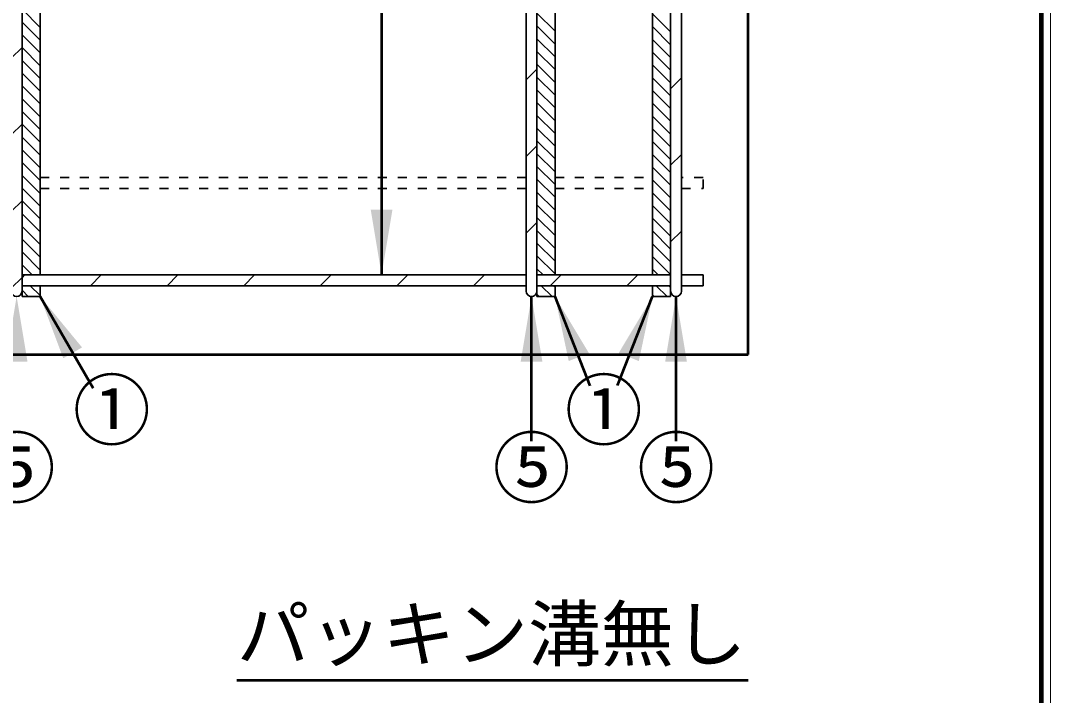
# Model space of a CAD drawing. Units: millimetres, scale not verified. Extents: x 100 to 4105, y 100 to 2870.
# Drawn here: x 3535 to 4105, y 1873 to 2247 of the extents above; entities that cross this region are included whole.
import ezdxf
from ezdxf.enums import TextEntityAlignment as Align

# ---------------------------------------------------------------- set-up
doc = ezdxf.new("R2010")
doc.units = ezdxf.units.MM
doc.header["$LTSCALE"] = 5
doc.linetypes.add('USER1', pattern=[2.2, 1, -1.2])
doc.layers.add('V-nasSTD', color=7, linetype='Continuous', lineweight=50)
doc.styles.add('ＭＳ ゴシック', font='')
doc.styles.get('ＭＳ ゴシック').set_extended_font_data('MS Gothic')

msp = doc.modelspace()

# ---------------------------------------------------------------- hatches: boundary and pattern name
at = {"layer": 'V-nasSTD'}
for points in [[(3740.776, 2141.857), (3734.776, 2105.857), (3728.776, 2141.857)], [(3538.776, 2057.857), (3532.776, 2093.857), (3526.776, 2057.857)], [(3568.972, 2065.68), (3545.776, 2093.857), (3558.58, 2059.68)], [(3823.776, 2057.857), (3817.776, 2093.857), (3811.776, 2057.857)], [(3843.947, 2060.353), (3838.363, 2058.158), (3830.776, 2093.857), (3849.531, 2062.548)], [(3866.021, 2062.548), (3884.776, 2093.857), (3877.189, 2058.158), (3871.605, 2060.353)], [(3903.776, 2057.857), (3897.776, 2093.857), (3891.776, 2057.857)]]:
    msp.add_hatch(color=256, dxfattribs=at).paths.add_polyline_path(points)

# ---------------------------------------------------------------- linework, layer by layer
at = {"layer": 'V-nasSTD', "lineweight": 100}
msp.add_line((4100, 105), (4100, 2865), dxfattribs=at)
at = {"layer": 'V-nasSTD'}
for p, q in [((3734.776, 2640.857), (3734.776, 2105.857)), ((3937.776, 2061.857), (3937.776, 2601.857)), ((3575.066, 2043.125), (3545.776, 2093.857)), ((3817.776, 2013.857), (3817.776, 2093.857)), ((3850.182, 2044.494), (3830.776, 2093.857)), ((3865.416, 2044.611), (3884.776, 2093.857)), ((3897.776, 2013.857), (3897.776, 2093.857)), ((1937.776, 2061.857), (3937.776, 2061.857)), ((3654.568, 1881.547), (3937.776, 1881.547))]:
    msp.add_line(p, q, dxfattribs=at)
at = {"layer": 'V-nasSTD', "lineweight": 35}
for p, q in [((3535.776, 2566.857), (3535.776, 2096.857)), ((3814.776, 2566.857), (3814.776, 2096.857)), ((3820.776, 2566.848), (3820.776, 2096.848)), ((3894.776, 2566.848), (3894.776, 2096.848)), ((3900.776, 2566.857), (3900.776, 2096.857)), ((3535.776, 2252.866), (3545.776, 2242.866)), ((3545.776, 2253.857), (3545.776, 2105.857)), ((3545.776, 2159.68), (3545.776, 2253.857)), ((3830.776, 2253.857), (3830.776, 2105.857)), ((3884.776, 2105.857), (3884.776, 2253.857)), ((3884.776, 2253.857), (3884.776, 2159.68)), ((3820.776, 2250.708), (3830.776, 2240.708)), ((3884.776, 2250.348), (3894.776, 2240.348)), ((3535.776, 2245.794), (3545.776, 2235.794)), ((3820.776, 2243.637), (3830.776, 2233.637)), ((3830.776, 2159.68), (3830.776, 2243.911)), ((3884.776, 2243.277), (3894.776, 2233.277)), ((3535.776, 2238.723), (3545.776, 2228.723)), ((3820.776, 2236.566), (3830.776, 2226.566)), ((3884.776, 2236.206), (3894.776, 2226.206)), ((3535.776, 2231.754), (3529.776, 2225.754)), ((3535.776, 2231.652), (3545.776, 2221.652)), ((3820.776, 2229.495), (3830.776, 2219.495)), ((3884.776, 2229.135), (3894.776, 2219.135)), ((3535.776, 2224.581), (3545.776, 2214.581)), ((3535.776, 2217.51), (3545.776, 2207.51)), ((3820.776, 2219.769), (3814.776, 2213.769)), ((3820.776, 2222.424), (3830.776, 2212.424)), ((3884.776, 2222.064), (3894.776, 2212.064)), ((3820.776, 2215.353), (3830.776, 2205.353)), ((3884.776, 2214.992), (3894.776, 2204.992)), ((3900.776, 2214.916), (3894.776, 2208.916)), ((3535.776, 2210.439), (3545.776, 2200.439)), ((3820.776, 2208.282), (3830.776, 2198.282)), ((3884.776, 2207.921), (3894.776, 2197.921)), ((3535.776, 2203.368), (3545.776, 2193.368)), ((3820.776, 2201.211), (3830.776, 2191.211)), ((3884.776, 2200.85), (3894.776, 2190.85)), ((3535.776, 2196.297), (3545.776, 2186.297)), ((3535.776, 2189.327), (3529.776, 2183.327)), ((3535.776, 2189.226), (3545.776, 2179.226)), ((3820.776, 2194.14), (3830.776, 2184.14)), ((3884.776, 2193.779), (3894.776, 2183.779)), ((3820.776, 2187.069), (3830.776, 2177.069)), ((3884.776, 2186.708), (3894.776, 2176.708)), ((3535.776, 2182.155), (3545.776, 2172.155)), ((3820.776, 2179.998), (3830.776, 2169.998)), ((3884.776, 2179.637), (3894.776, 2169.637)), ((3535.776, 2175.084), (3545.776, 2165.084)), ((3820.776, 2177.342), (3814.776, 2171.342)), ((3820.776, 2172.926), (3830.776, 2162.926)), ((3884.776, 2172.566), (3894.776, 2162.566)), ((3900.776, 2172.49), (3894.776, 2166.49)), ((3535.776, 2168.013), (3545.776, 2158.013)), ((3535.776, 2160.942), (3545.776, 2150.942)), ((3820.776, 2165.855), (3830.776, 2155.855)), ((3884.776, 2165.495), (3894.776, 2155.495)), ((3545.776, 2153.68), (3545.776, 2159.68)), ((3820.776, 2158.784), (3830.776, 2148.784)), ((3830.776, 2153.68), (3830.776, 2159.68)), ((3884.776, 2159.68), (3884.776, 2153.68)), ((3884.776, 2158.424), (3894.776, 2148.424)), ((3535.776, 2153.871), (3545.776, 2143.871)), ((3545.776, 2105.857), (3545.776, 2153.68)), ((3820.776, 2151.713), (3830.776, 2141.713)), ((3830.776, 2105.857), (3830.776, 2153.68)), ((3884.776, 2153.68), (3884.776, 2105.857)), ((3884.776, 2151.353), (3894.776, 2141.353)), ((3535.776, 2146.901), (3529.776, 2140.901)), ((3535.776, 2146.799), (3545.776, 2136.799)), ((3820.776, 2144.642), (3830.776, 2134.642)), ((3884.776, 2144.282), (3894.776, 2134.282)), ((3535.776, 2139.728), (3545.776, 2129.728)), ((3535.776, 2132.657), (3545.776, 2122.657)), ((3820.776, 2134.916), (3814.776, 2128.916)), ((3820.776, 2137.571), (3830.776, 2127.571)), ((3884.776, 2137.211), (3894.776, 2127.211)), ((3820.776, 2130.5), (3830.776, 2120.5)), ((3884.776, 2130.14), (3894.776, 2120.14)), ((3900.776, 2130.063), (3894.776, 2124.063)), ((3535.776, 2125.586), (3545.776, 2115.586)), ((3820.776, 2123.429), (3830.776, 2113.429)), ((3884.776, 2123.069), (3894.776, 2113.069)), ((3535.776, 2118.515), (3545.776, 2108.515)), ((3820.776, 2116.358), (3830.776, 2106.358)), ((3884.776, 2115.998), (3894.776, 2105.998)), ((3535.776, 2111.444), (3541.363, 2105.857)), ((3820.776, 2109.287), (3824.206, 2105.857)), ((3535.776, 2104.474), (3529.776, 2098.474)), ((3535.776, 2105.857), (3814.776, 2105.857)), ((3537.158, 2105.857), (3535.776, 2104.474)), ((3573.585, 2099.857), (3579.585, 2105.857)), ((3616.011, 2099.857), (3622.011, 2105.857)), ((3658.438, 2099.857), (3664.438, 2105.857)), ((3700.864, 2099.857), (3706.864, 2105.857)), ((3743.291, 2099.857), (3749.291, 2105.857)), ((3785.717, 2099.857), (3791.717, 2105.857)), ((3820.776, 2105.857), (3894.776, 2105.857)), ((3834.143, 2105.857), (3828.143, 2099.857)), ((3870.57, 2099.857), (3876.57, 2105.857)), ((3884.776, 2108.926), (3887.846, 2105.857)), ((3912.776, 2105.857), (3900.776, 2105.857)), ((3912.776, 2099.857), (3912.776, 2105.857)), ((3535.776, 2099.857), (3814.776, 2099.857)), ((3540.292, 2099.857), (3545.776, 2094.373)), ((3545.776, 2099.857), (3545.776, 2093.857)), ((3545.776, 2093.857), (3545.776, 2099.857)), ((3820.776, 2099.857), (3894.776, 2099.857)), ((3821.072, 2099.857), (3820.776, 2099.561)), ((3823.135, 2099.857), (3829.135, 2093.857)), ((3830.206, 2099.857), (3830.776, 2099.287)), ((3830.776, 2099.857), (3830.776, 2093.857)), ((3830.776, 2093.857), (3830.776, 2099.857)), ((3884.776, 2099.857), (3884.776, 2093.857)), ((3884.776, 2099.857), (3884.776, 2093.857)), ((3886.775, 2099.857), (3892.775, 2093.857)), ((3893.846, 2099.857), (3894.776, 2098.926)), ((3900.776, 2099.857), (3912.776, 2099.857)), ((3535.776, 2097.302), (3539.221, 2093.857)), ((3535.776, 2096.857), (3535.776, 2093.857)), ((3535.776, 2093.857), (3545.776, 2093.857)), ((3535.776, 2093.857), (3545.776, 2093.857)), ((3535.776, 2093.857), (3545.776, 2093.857)), ((3820.776, 2096.848), (3820.776, 2093.857)), ((3820.776, 2095.145), (3822.064, 2093.857)), ((3820.776, 2093.857), (3830.776, 2093.857)), ((3820.776, 2093.857), (3830.776, 2093.857)), ((3884.776, 2094.784), (3885.704, 2093.857)), ((3884.776, 2093.857), (3894.776, 2093.857)), ((3884.776, 2093.857), (3894.776, 2093.857)), ((3894.776, 2093.857), (3894.776, 2096.848))]:
    msp.add_line(p, q, dxfattribs=at)
at = {"layer": 'V-nasSTD', "linetype": 'USER1', "lineweight": 35}
for p, q in [((3545.776, 2159.68), (3814.776, 2159.68)), ((3830.776, 2159.68), (3884.776, 2159.68)), ((3912.776, 2159.68), (3900.776, 2159.68)), ((3912.776, 2153.68), (3912.776, 2159.68)), ((3545.776, 2153.68), (3814.776, 2153.68)), ((3830.776, 2153.68), (3884.776, 2153.68)), ((3900.776, 2153.68), (3912.776, 2153.68))]:
    msp.add_line(p, q, dxfattribs=at)
at = {"layer": 'V-nasSTD', "lineweight": 13}
msp.add_lwpolyline([(100, 100), (100, 2870), (4105, 2870), (4105, 100)], close=True, dxfattribs=at)
at = {"layer": 'V-nasSTD', "lineweight": 35}
for centre in [(3532.776, 2096.857), (3817.776, 2096.857), (3897.776, 2096.857)]:
    msp.add_arc(centre, 3, 180, 0, dxfattribs=at)

# ---------------------------------------------------------------- texts
at = {"layer": 'V-nasSTD', "style": 'ＭＳ ゴシック'}
for s, height, p in [('①', 31.67, (3563.829, 2046.776)), ('①', 31.67, (3836.176, 2046.776)), ('⑤', 31.67, (3511.212, 2014.757)), ('⑤', 31.67, (3796.212, 2014.757)), ('⑤', 31.67, (3876.212, 2014.757)), ('パッキン溝無し', 29.56, (3654.568, 1921.867))]:
    msp.add_text(s, height=height, dxfattribs=at).set_placement(p, align=Align.TOP_LEFT)

doc.saveas('drawing.dxf')
